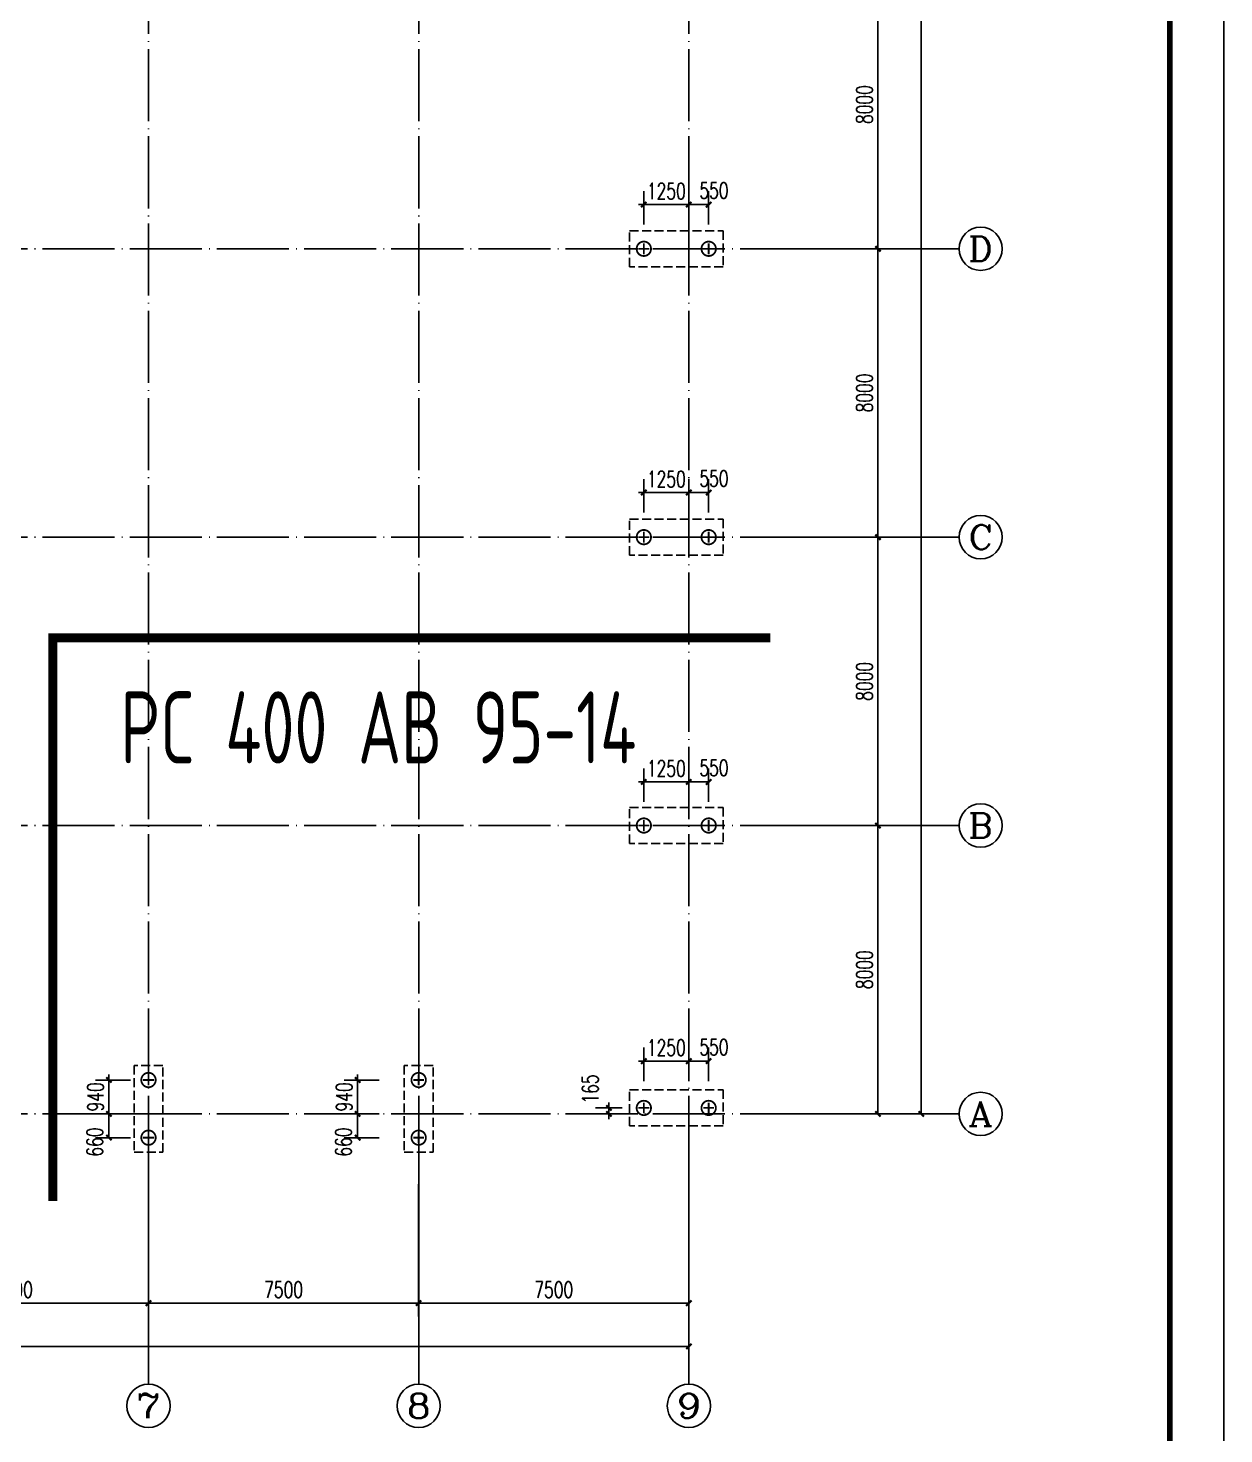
# Model space of a CAD drawing. Extents: x 14475413 to 15955882, y -732572 to -282951.
# Drawn here: x 14614060 to 14647255, y -585614 to -546614 of the extents above; entities that cross this region are included whole.
import ezdxf
from ezdxf.enums import TextEntityAlignment as Align

# ---------------------------------------------------------------- set-up
doc = ezdxf.new("R2010")
doc.units = 0
doc.header["$LTSCALE"] = 1000
doc.header["$MEASUREMENT"] = 0
for name, pattern in [('DASH', [0.35, 0.25, -0.1]), ('DOTE', [2.42, 2, -0.2, 0.02, -0.2]), ('Z', [36, 30, -2.5, 1, -2.5])]:
    doc.linetypes.add(name, pattern=pattern)
for name, color, linetype in [('1507', 6, 'Continuous'), ('3T_WOOD', 21, 'Continuous'), ('AXIS', 3, 'Continuous'), ('AXIS_TEXT', 7, 'Continuous'), ('DOTE', 1, 'DOTE'), ('GRID', 253, 'Z'), ('PUB_DIM', 3, 'Continuous'), ('TK', 4, 'Continuous'), ('轴线__尺寸数字', 253, 'Continuous')]:
    doc.layers.add(name, color=color, linetype=linetype)
doc.styles.add('_TCH_AXIS', font='COMPLEX', dxfattribs={"bigfont": 'GBCBIG'})
doc.styles.add('_TCH_DIM_T3', font='SIMPLEX', dxfattribs={"width": 0.705882, "bigfont": 'GBCBIG'})
doc.styles.add('COMPLEX', font='COMPLEX')
doc.styles.add('TSSD_REIN', font='tssdeng.shx', dxfattribs={"width": 0.7, "bigfont": 'tssdchn.shx'})
doc.dimstyles.new('_TCH_ARCH&&150', dxfattribs={"dimtxt": 446.25, "dimasz": 150, "dimexe": 375, "dimexo": 450, "dimgap": 150, "dimtad": 1, "dimdec": 0, "dimzin": 0, "dimdsep": 46, "dimtxsty": '_TCH_DIM_T3', "dimblk": 'ARCHTICK', "dimcen": 0.09, "dimclrt": 7, "dimazin": 2, "dimtfac": 1, "dimtdec": 0, "dimtix": 1, "dimtmove": 2, "dimatfit": 3, "dimfxl": 0, "dimtolj": 1, "dimtzin": 0, "dimarcsym": 0})

# ---------------------------------------------------------------- blocks, each defined once
blk = doc.blocks.new('GeYuanFrame_40637263', base_point=(20.09, 4.53))
at = {"layer": 'TK'}
blk.add_lwpolyline([(20.09, 4.53), (20.09, 598.53), (1071.09, 598.53), (1071.09, 4.53)], close=True, dxfattribs=at)
at = {"layer": 'TK', "const_width": 1}
blk.add_lwpolyline([(45.09, 588.53), (1061.09, 588.53), (1061.09, 14.53), (45.09, 14.53)], close=True, dxfattribs=at)
blk = doc.blocks.new('_AXISO')
blk.add_circle((0, 0), 0.5)
at = {"layer": 'AXIS_TEXT', "style": 'COMPLEX', "width": 1.041667}
blk.add_attdef('A', text='', height=0.56, dxfattribs=at).set_placement((-0.25, -0.28), (0.25, -0.28), align=Align.FIT)
blk = doc.blocks.new('_ArchTick')
at = {"color": 0, "linetype": 'ByBlock', "const_width": 0.4}
blk.add_lwpolyline([(-0.5, -0.5), (0.5, 0.5)], dxfattribs=at)
blk = doc.blocks.new('*D1563')
at = {"layer": 'AXIS', "color": 0, "lineweight": -2}
for p, q in [((14634352, -480736), (14639227, -480736)), ((14638852, -576736), (14638852, -480736)), ((14634352, -576736), (14639227, -576736))]:
    blk.add_line(p, q, dxfattribs=at)
at = {"layer": 'Defpoints', "color": 0}
for p in [(14633902, -480736), (14638852, -480736), (14633902, -576736)]:
    blk.add_point(p, dxfattribs=at)
at = {"layer": 'AXIS', "color": 0, "lineweight": -2, "xscale": 150, "yscale": 150, "zscale": 150}
for p, rotation in [((14638852, -480736), 90), ((14638852, -576736), 270)]:
    blk.add_blockref('_ArchTick', p, dxfattribs=dict(at, rotation=rotation))
at = {"layer": 'AXIS', "color": 7, "insert": (14638479, -528736), "char_height": 446.2, "attachment_point": 5, "rotation": 90, "style": '_TCH_DIM_T3'}
blk.add_mtext('\\A1;96000', dxfattribs=at)
blk = doc.blocks.new('*D1564')
at = {"layer": 'AXIS', "color": 0, "lineweight": -2}
for p, q in [((14634352, -568736), (14638027, -568736)), ((14637652, -576736), (14637652, -568736)), ((14634352, -576736), (14638027, -576736))]:
    blk.add_line(p, q, dxfattribs=at)
at = {"layer": 'Defpoints', "color": 0}
for p in [(14633902, -568736), (14637652, -568736), (14633902, -576736)]:
    blk.add_point(p, dxfattribs=at)
at = {"layer": 'AXIS', "color": 0, "lineweight": -2, "xscale": 150, "yscale": 150, "zscale": 150}
for p, rotation in [((14637652, -568736), 90), ((14637652, -576736), 270)]:
    blk.add_blockref('_ArchTick', p, dxfattribs=dict(at, rotation=rotation))
at = {"layer": 'AXIS', "color": 7, "insert": (14637279, -572736), "char_height": 446.2, "attachment_point": 5, "rotation": 90, "style": '_TCH_DIM_T3'}
blk.add_mtext('\\A1;8000', dxfattribs=at)
blk = doc.blocks.new('*D1565')
at = {"layer": 'AXIS', "color": 0, "lineweight": -2}
for p, q in [((14634352, -560736), (14638027, -560736)), ((14637652, -568736), (14637652, -560736)), ((14634352, -568736), (14638027, -568736))]:
    blk.add_line(p, q, dxfattribs=at)
at = {"layer": 'Defpoints', "color": 0}
for p in [(14633902, -560736), (14637652, -560736), (14633902, -568736)]:
    blk.add_point(p, dxfattribs=at)
at = {"layer": 'AXIS', "color": 0, "lineweight": -2, "xscale": 150, "yscale": 150, "zscale": 150}
for p, rotation in [((14637652, -560736), 90), ((14637652, -568736), 270)]:
    blk.add_blockref('_ArchTick', p, dxfattribs=dict(at, rotation=rotation))
at = {"layer": 'AXIS', "color": 7, "insert": (14637279, -564736), "char_height": 446.2, "attachment_point": 5, "rotation": 90, "style": '_TCH_DIM_T3'}
blk.add_mtext('\\A1;8000', dxfattribs=at)
blk = doc.blocks.new('*D1566')
at = {"layer": 'AXIS', "color": 0, "lineweight": -2}
for p, q in [((14634352, -552736), (14638027, -552736)), ((14637652, -560736), (14637652, -552736)), ((14634352, -560736), (14638027, -560736))]:
    blk.add_line(p, q, dxfattribs=at)
at = {"layer": 'Defpoints', "color": 0}
for p in [(14633902, -552736), (14637652, -552736), (14633902, -560736)]:
    blk.add_point(p, dxfattribs=at)
at = {"layer": 'AXIS', "color": 0, "lineweight": -2, "xscale": 150, "yscale": 150, "zscale": 150}
for p, rotation in [((14637652, -552736), 90), ((14637652, -560736), 270)]:
    blk.add_blockref('_ArchTick', p, dxfattribs=dict(at, rotation=rotation))
at = {"layer": 'AXIS', "color": 7, "insert": (14637279, -556736), "char_height": 446.2, "attachment_point": 5, "rotation": 90, "style": '_TCH_DIM_T3'}
blk.add_mtext('\\A1;8000', dxfattribs=at)
blk = doc.blocks.new('*D1567')
at = {"layer": 'AXIS', "color": 0, "lineweight": -2}
for p, q in [((14634352, -544736), (14638027, -544736)), ((14637652, -552736), (14637652, -544736)), ((14634352, -552736), (14638027, -552736))]:
    blk.add_line(p, q, dxfattribs=at)
at = {"layer": 'Defpoints', "color": 0}
for p in [(14633902, -544736), (14637652, -544736), (14633902, -552736)]:
    blk.add_point(p, dxfattribs=at)
at = {"layer": 'AXIS', "color": 0, "lineweight": -2, "xscale": 150, "yscale": 150, "zscale": 150}
for p, rotation in [((14637652, -544736), 90), ((14637652, -552736), 270)]:
    blk.add_blockref('_ArchTick', p, dxfattribs=dict(at, rotation=rotation))
at = {"layer": 'AXIS', "color": 7, "insert": (14637279, -548736), "char_height": 446.2, "attachment_point": 5, "rotation": 90, "style": '_TCH_DIM_T3'}
blk.add_mtext('\\A1;8000', dxfattribs=at)
blk = doc.blocks.new('*D1576')
at = {"layer": 'AXIS', "color": 0, "lineweight": -2}
for p, q in [((14572402, -578686), (14572402, -583561)), ((14632402, -578686), (14632402, -583561)), ((14572402, -583186), (14632402, -583186))]:
    blk.add_line(p, q, dxfattribs=at)
at = {"layer": 'Defpoints', "color": 0}
for p in [(14572402, -578236), (14632402, -578236), (14632402, -583186)]:
    blk.add_point(p, dxfattribs=at)
at = {"layer": 'AXIS', "color": 0, "lineweight": -2, "xscale": 150, "yscale": 150, "zscale": 150, "rotation": 180}
blk.add_blockref('_ArchTick', (14572402, -583186), dxfattribs=at)
at = {"layer": 'AXIS', "color": 0, "lineweight": -2, "xscale": 150, "yscale": 150, "zscale": 150}
blk.add_blockref('_ArchTick', (14632402, -583186), dxfattribs=at)
at = {"layer": 'AXIS', "color": 7, "insert": (14602402, -582813), "char_height": 446.2, "attachment_point": 5, "style": '_TCH_DIM_T3'}
blk.add_mtext('\\A1;60000', dxfattribs=at)
blk = doc.blocks.new('*D1582')
at = {"layer": 'AXIS', "color": 0, "lineweight": -2}
for p, q in [((14609902, -578686), (14609902, -582361)), ((14617402, -578686), (14617402, -582361)), ((14609902, -581986), (14617402, -581986))]:
    blk.add_line(p, q, dxfattribs=at)
at = {"layer": 'Defpoints', "color": 0}
for p in [(14609902, -578236), (14617402, -578236), (14617402, -581986)]:
    blk.add_point(p, dxfattribs=at)
at = {"layer": 'AXIS', "color": 0, "lineweight": -2, "xscale": 150, "yscale": 150, "zscale": 150, "rotation": 180}
blk.add_blockref('_ArchTick', (14609902, -581986), dxfattribs=at)
at = {"layer": 'AXIS', "color": 0, "lineweight": -2, "xscale": 150, "yscale": 150, "zscale": 150}
blk.add_blockref('_ArchTick', (14617402, -581986), dxfattribs=at)
at = {"layer": 'AXIS', "color": 7, "insert": (14613652, -581613), "char_height": 446.2, "attachment_point": 5, "style": '_TCH_DIM_T3'}
blk.add_mtext('\\A1;7500', dxfattribs=at)
blk = doc.blocks.new('*D1583')
at = {"layer": 'AXIS', "color": 0, "lineweight": -2}
for p, q in [((14617402, -578686), (14617402, -582361)), ((14624902, -578686), (14624902, -582361)), ((14617402, -581986), (14624902, -581986))]:
    blk.add_line(p, q, dxfattribs=at)
at = {"layer": 'Defpoints', "color": 0}
for p in [(14617402, -578236), (14624902, -578236), (14624902, -581986)]:
    blk.add_point(p, dxfattribs=at)
at = {"layer": 'AXIS', "color": 0, "lineweight": -2, "xscale": 150, "yscale": 150, "zscale": 150, "rotation": 180}
blk.add_blockref('_ArchTick', (14617402, -581986), dxfattribs=at)
at = {"layer": 'AXIS', "color": 0, "lineweight": -2, "xscale": 150, "yscale": 150, "zscale": 150}
blk.add_blockref('_ArchTick', (14624902, -581986), dxfattribs=at)
at = {"layer": 'AXIS', "color": 7, "insert": (14621152, -581613), "char_height": 446.2, "attachment_point": 5, "style": '_TCH_DIM_T3'}
blk.add_mtext('\\A1;7500', dxfattribs=at)
blk = doc.blocks.new('*D1584')
at = {"layer": 'AXIS', "color": 0, "lineweight": -2}
for p, q in [((14624902, -578686), (14624902, -582361)), ((14632402, -578686), (14632402, -582361)), ((14624902, -581986), (14632402, -581986))]:
    blk.add_line(p, q, dxfattribs=at)
at = {"layer": 'Defpoints', "color": 0}
for p in [(14624902, -578236), (14632402, -578236), (14632402, -581986)]:
    blk.add_point(p, dxfattribs=at)
at = {"layer": 'AXIS', "color": 0, "lineweight": -2, "xscale": 150, "yscale": 150, "zscale": 150, "rotation": 180}
blk.add_blockref('_ArchTick', (14624902, -581986), dxfattribs=at)
at = {"layer": 'AXIS', "color": 0, "lineweight": -2, "xscale": 150, "yscale": 150, "zscale": 150}
blk.add_blockref('_ArchTick', (14632402, -581986), dxfattribs=at)
at = {"layer": 'AXIS', "color": 7, "insert": (14628652, -581613), "char_height": 446.2, "attachment_point": 5, "style": '_TCH_DIM_T3'}
blk.add_mtext('\\A1;7500', dxfattribs=at)
blk = doc.blocks.new('*D1641')
at = {"layer": 'Defpoints', "color": 0}
for p in [(14632402, -551510), (14631152, -552516), (14632402, -552516)]:
    blk.add_point(p, dxfattribs=at)
at = {"layer": 'PUB_DIM', "color": 0, "lineweight": -2}
for p, q in [((14631152, -552066), (14631152, -551135)), ((14632402, -552066), (14632402, -551135)), ((14631152, -551510), (14631002, -551510)), ((14631152, -551510), (14632402, -551510)), ((14632402, -551510), (14632552, -551510))]:
    blk.add_line(p, q, dxfattribs=at)
at = {"layer": 'PUB_DIM', "color": 0, "lineweight": -2, "xscale": 150, "yscale": 150, "zscale": 150}
blk.add_blockref('_ArchTick', (14631152, -551510), dxfattribs=at)
at = {"layer": 'PUB_DIM', "color": 0, "lineweight": -2, "xscale": 150, "yscale": 150, "zscale": 150, "rotation": 180}
blk.add_blockref('_ArchTick', (14632402, -551510), dxfattribs=at)
at = {"layer": 'PUB_DIM', "color": 7, "insert": (14631777, -551137), "char_height": 446.2, "attachment_point": 5, "style": '_TCH_DIM_T3'}
blk.add_mtext('\\A1;1250', dxfattribs=at)
blk = doc.blocks.new('*D1642')
at = {"layer": 'Defpoints', "color": 0}
for p in [(14632952, -551510), (14632402, -552516), (14632952, -552516)]:
    blk.add_point(p, dxfattribs=at)
at = {"layer": 'PUB_DIM', "color": 0, "lineweight": -2}
for p, q in [((14632402, -552066), (14632402, -551135)), ((14632952, -552066), (14632952, -551135)), ((14632402, -551510), (14632952, -551510))]:
    blk.add_line(p, q, dxfattribs=at)
at = {"layer": 'PUB_DIM', "color": 0, "lineweight": -2, "xscale": 150, "yscale": 150, "zscale": 150, "rotation": 180}
blk.add_blockref('_ArchTick', (14632402, -551510), dxfattribs=at)
at = {"layer": 'PUB_DIM', "color": 0, "lineweight": -2, "xscale": 150, "yscale": 150, "zscale": 150}
blk.add_blockref('_ArchTick', (14632952, -551510), dxfattribs=at)
at = {"layer": 'PUB_DIM', "color": 7, "insert": (14633100, -551121), "char_height": 446.2, "attachment_point": 5, "style": '_TCH_DIM_T3'}
blk.add_mtext('\\A1;550', dxfattribs=at)
blk = doc.blocks.new('*D1643')
at = {"layer": 'Defpoints', "color": 0}
for p in [(14632402, -559498), (14631152, -560504), (14632402, -560504)]:
    blk.add_point(p, dxfattribs=at)
at = {"layer": 'PUB_DIM', "color": 0, "lineweight": -2}
for p, q in [((14631152, -560054), (14631152, -559123)), ((14632402, -560054), (14632402, -559123)), ((14631152, -559498), (14631002, -559498)), ((14631152, -559498), (14632402, -559498)), ((14632402, -559498), (14632552, -559498))]:
    blk.add_line(p, q, dxfattribs=at)
at = {"layer": 'PUB_DIM', "color": 0, "lineweight": -2, "xscale": 150, "yscale": 150, "zscale": 150}
blk.add_blockref('_ArchTick', (14631152, -559498), dxfattribs=at)
at = {"layer": 'PUB_DIM', "color": 0, "lineweight": -2, "xscale": 150, "yscale": 150, "zscale": 150, "rotation": 180}
blk.add_blockref('_ArchTick', (14632402, -559498), dxfattribs=at)
at = {"layer": 'PUB_DIM', "color": 7, "insert": (14631777, -559125), "char_height": 446.2, "attachment_point": 5, "style": '_TCH_DIM_T3'}
blk.add_mtext('\\A1;1250', dxfattribs=at)
blk = doc.blocks.new('*D1644')
at = {"layer": 'Defpoints', "color": 0}
for p in [(14632952, -559498), (14632402, -560504), (14632952, -560504)]:
    blk.add_point(p, dxfattribs=at)
at = {"layer": 'PUB_DIM', "color": 0, "lineweight": -2}
for p, q in [((14632402, -560054), (14632402, -559123)), ((14632952, -560054), (14632952, -559123)), ((14632402, -559498), (14632952, -559498))]:
    blk.add_line(p, q, dxfattribs=at)
at = {"layer": 'PUB_DIM', "color": 0, "lineweight": -2, "xscale": 150, "yscale": 150, "zscale": 150, "rotation": 180}
blk.add_blockref('_ArchTick', (14632402, -559498), dxfattribs=at)
at = {"layer": 'PUB_DIM', "color": 0, "lineweight": -2, "xscale": 150, "yscale": 150, "zscale": 150}
blk.add_blockref('_ArchTick', (14632952, -559498), dxfattribs=at)
at = {"layer": 'PUB_DIM', "color": 7, "insert": (14633100, -559109), "char_height": 446.2, "attachment_point": 5, "style": '_TCH_DIM_T3'}
blk.add_mtext('\\A1;550', dxfattribs=at)
blk = doc.blocks.new('*D1645')
at = {"layer": 'Defpoints', "color": 0}
for p in [(14632402, -567527), (14631152, -568533), (14632402, -568533)]:
    blk.add_point(p, dxfattribs=at)
at = {"layer": 'PUB_DIM', "color": 0, "lineweight": -2}
for p, q in [((14631152, -568083), (14631152, -567152)), ((14632402, -568083), (14632402, -567152)), ((14631152, -567527), (14631002, -567527)), ((14631152, -567527), (14632402, -567527)), ((14632402, -567527), (14632552, -567527))]:
    blk.add_line(p, q, dxfattribs=at)
at = {"layer": 'PUB_DIM', "color": 0, "lineweight": -2, "xscale": 150, "yscale": 150, "zscale": 150}
blk.add_blockref('_ArchTick', (14631152, -567527), dxfattribs=at)
at = {"layer": 'PUB_DIM', "color": 0, "lineweight": -2, "xscale": 150, "yscale": 150, "zscale": 150, "rotation": 180}
blk.add_blockref('_ArchTick', (14632402, -567527), dxfattribs=at)
at = {"layer": 'PUB_DIM', "color": 7, "insert": (14631777, -567154), "char_height": 446.2, "attachment_point": 5, "style": '_TCH_DIM_T3'}
blk.add_mtext('\\A1;1250', dxfattribs=at)
blk = doc.blocks.new('*D1646')
at = {"layer": 'Defpoints', "color": 0}
for p in [(14632952, -567527), (14632402, -568533), (14632952, -568533)]:
    blk.add_point(p, dxfattribs=at)
at = {"layer": 'PUB_DIM', "color": 0, "lineweight": -2}
for p, q in [((14632402, -568083), (14632402, -567152)), ((14632952, -568083), (14632952, -567152)), ((14632402, -567527), (14632952, -567527))]:
    blk.add_line(p, q, dxfattribs=at)
at = {"layer": 'PUB_DIM', "color": 0, "lineweight": -2, "xscale": 150, "yscale": 150, "zscale": 150, "rotation": 180}
blk.add_blockref('_ArchTick', (14632402, -567527), dxfattribs=at)
at = {"layer": 'PUB_DIM', "color": 0, "lineweight": -2, "xscale": 150, "yscale": 150, "zscale": 150}
blk.add_blockref('_ArchTick', (14632952, -567527), dxfattribs=at)
at = {"layer": 'PUB_DIM', "color": 7, "insert": (14633100, -567138), "char_height": 446.2, "attachment_point": 5, "style": '_TCH_DIM_T3'}
blk.add_mtext('\\A1;550', dxfattribs=at)
blk = doc.blocks.new('*D1647')
at = {"layer": 'Defpoints', "color": 0}
for p in [(14632402, -575272), (14631152, -576279), (14632402, -576279)]:
    blk.add_point(p, dxfattribs=at)
at = {"layer": 'PUB_DIM', "color": 0, "lineweight": -2}
for p, q in [((14631152, -575829), (14631152, -574897)), ((14632402, -575829), (14632402, -574897)), ((14631152, -575272), (14631002, -575272)), ((14631152, -575272), (14632402, -575272)), ((14632402, -575272), (14632552, -575272))]:
    blk.add_line(p, q, dxfattribs=at)
at = {"layer": 'PUB_DIM', "color": 0, "lineweight": -2, "xscale": 150, "yscale": 150, "zscale": 150}
blk.add_blockref('_ArchTick', (14631152, -575272), dxfattribs=at)
at = {"layer": 'PUB_DIM', "color": 0, "lineweight": -2, "xscale": 150, "yscale": 150, "zscale": 150, "rotation": 180}
blk.add_blockref('_ArchTick', (14632402, -575272), dxfattribs=at)
at = {"layer": 'PUB_DIM', "color": 7, "insert": (14631777, -574899), "char_height": 446.2, "attachment_point": 5, "style": '_TCH_DIM_T3'}
blk.add_mtext('\\A1;1250', dxfattribs=at)
blk = doc.blocks.new('*D1648')
at = {"layer": 'Defpoints', "color": 0}
for p in [(14632952, -575272), (14632402, -576279), (14632952, -576279)]:
    blk.add_point(p, dxfattribs=at)
at = {"layer": 'PUB_DIM', "color": 0, "lineweight": -2}
for p, q in [((14632402, -575829), (14632402, -574897)), ((14632952, -575829), (14632952, -574897)), ((14632402, -575272), (14632952, -575272))]:
    blk.add_line(p, q, dxfattribs=at)
at = {"layer": 'PUB_DIM', "color": 0, "lineweight": -2, "xscale": 150, "yscale": 150, "zscale": 150, "rotation": 180}
blk.add_blockref('_ArchTick', (14632402, -575272), dxfattribs=at)
at = {"layer": 'PUB_DIM', "color": 0, "lineweight": -2, "xscale": 150, "yscale": 150, "zscale": 150}
blk.add_blockref('_ArchTick', (14632952, -575272), dxfattribs=at)
at = {"layer": 'PUB_DIM', "color": 7, "insert": (14633100, -574884), "char_height": 446.2, "attachment_point": 5, "style": '_TCH_DIM_T3'}
blk.add_mtext('\\A1;550', dxfattribs=at)
blk = doc.blocks.new('*D1649')
at = {"layer": 'Defpoints', "color": 0}
for p in [(14630185, -576571), (14631002, -576571), (14631002, -576736)]:
    blk.add_point(p, dxfattribs=at)
at = {"layer": 'PUB_DIM', "color": 0, "lineweight": -2}
for p, q in [((14630185, -576571), (14630185, -576421)), ((14630552, -576571), (14629810, -576571)), ((14630552, -576736), (14629810, -576736)), ((14630185, -576736), (14630185, -576571)), ((14630185, -576736), (14630185, -576886))]:
    blk.add_line(p, q, dxfattribs=at)
at = {"layer": 'PUB_DIM', "color": 0, "lineweight": -2, "xscale": 150, "yscale": 150, "zscale": 150}
for p, rotation in [((14630185, -576571), 270), ((14630185, -576736), 90)]:
    blk.add_blockref('_ArchTick', p, dxfattribs=dict(at, rotation=rotation))
at = {"layer": 'PUB_DIM', "color": 7, "insert": (14629667, -576046), "char_height": 446.2, "attachment_point": 5, "rotation": 90, "style": '_TCH_DIM_T3'}
blk.add_mtext('\\A1;165', dxfattribs=at)
blk = doc.blocks.new('*D1698')
at = {"layer": 'Defpoints', "color": 0}
for p in [(14616303, -576736), (14617354, -576736), (14617354, -577396)]:
    blk.add_point(p, dxfattribs=at)
at = {"layer": 'PUB_DIM', "color": 0, "lineweight": -2}
for p, q in [((14616904, -576736), (14615928, -576736)), ((14616303, -577396), (14616303, -576736)), ((14616904, -577396), (14615928, -577396))]:
    blk.add_line(p, q, dxfattribs=at)
at = {"layer": 'PUB_DIM', "color": 0, "lineweight": -2, "xscale": 150, "yscale": 150, "zscale": 150}
for p, rotation in [((14616303, -576736), 90), ((14616303, -577396), 270)]:
    blk.add_blockref('_ArchTick', p, dxfattribs=dict(at, rotation=rotation))
at = {"layer": 'PUB_DIM', "color": 7, "insert": (14615911, -577519), "char_height": 446.2, "attachment_point": 5, "rotation": 90, "style": '_TCH_DIM_T3'}
blk.add_mtext('\\A1;660', dxfattribs=at)
blk = doc.blocks.new('*D1699')
at = {"layer": 'Defpoints', "color": 0}
for p in [(14616303, -575796), (14617354, -575796), (14617354, -576736)]:
    blk.add_point(p, dxfattribs=at)
at = {"layer": 'PUB_DIM', "color": 0, "lineweight": -2}
for p, q in [((14616904, -575796), (14615928, -575796)), ((14616303, -575796), (14616303, -575646)), ((14616303, -576736), (14616303, -575796)), ((14616904, -576736), (14615928, -576736)), ((14616303, -576736), (14616303, -576886))]:
    blk.add_line(p, q, dxfattribs=at)
at = {"layer": 'PUB_DIM', "color": 0, "lineweight": -2, "xscale": 150, "yscale": 150, "zscale": 150}
for p, rotation in [((14616303, -575796), 270), ((14616303, -576736), 90)]:
    blk.add_blockref('_ArchTick', p, dxfattribs=dict(at, rotation=rotation))
at = {"layer": 'PUB_DIM', "color": 7, "insert": (14615930, -576266), "char_height": 446.2, "attachment_point": 5, "rotation": 90, "style": '_TCH_DIM_T3'}
blk.add_mtext('\\A1;940', dxfattribs=at)
blk = doc.blocks.new('*D1700')
at = {"layer": 'Defpoints', "color": 0}
for p in [(14623208, -576736), (14624259, -576736), (14624259, -577396)]:
    blk.add_point(p, dxfattribs=at)
at = {"layer": 'PUB_DIM', "color": 0, "lineweight": -2}
for p, q in [((14623809, -576736), (14622833, -576736)), ((14623208, -577396), (14623208, -576736)), ((14623809, -577396), (14622833, -577396))]:
    blk.add_line(p, q, dxfattribs=at)
at = {"layer": 'PUB_DIM', "color": 0, "lineweight": -2, "xscale": 150, "yscale": 150, "zscale": 150}
for p, rotation in [((14623208, -576736), 90), ((14623208, -577396), 270)]:
    blk.add_blockref('_ArchTick', p, dxfattribs=dict(at, rotation=rotation))
at = {"layer": 'PUB_DIM', "color": 7, "insert": (14622815, -577519), "char_height": 446.2, "attachment_point": 5, "rotation": 90, "style": '_TCH_DIM_T3'}
blk.add_mtext('\\A1;660', dxfattribs=at)
blk = doc.blocks.new('*D1701')
at = {"layer": 'Defpoints', "color": 0}
for p in [(14623208, -575796), (14624259, -575796), (14624259, -576736)]:
    blk.add_point(p, dxfattribs=at)
at = {"layer": 'PUB_DIM', "color": 0, "lineweight": -2}
for p, q in [((14623809, -575796), (14622833, -575796)), ((14623208, -575796), (14623208, -575646)), ((14623208, -576736), (14623208, -575796)), ((14623809, -576736), (14622833, -576736)), ((14623208, -576736), (14623208, -576886))]:
    blk.add_line(p, q, dxfattribs=at)
at = {"layer": 'PUB_DIM', "color": 0, "lineweight": -2, "xscale": 150, "yscale": 150, "zscale": 150}
for p, rotation in [((14623208, -575796), 270), ((14623208, -576736), 90)]:
    blk.add_blockref('_ArchTick', p, dxfattribs=dict(at, rotation=rotation))
at = {"layer": 'PUB_DIM', "color": 7, "insert": (14622835, -576266), "char_height": 446.2, "attachment_point": 5, "rotation": 90, "style": '_TCH_DIM_T3'}
blk.add_mtext('\\A1;940', dxfattribs=at)

msp = doc.modelspace()

# ---------------------------------------------------------------- linework, layer by layer
at = {"layer": '1507', "color": 6, "linetype": 'DASH', "const_width": 50}
for points in [[(14631352.4, -552735.7, 1), (14630952.4, -552735.7, 1)], [(14633152.4, -552735.7, 1), (14632752.4, -552735.7, 1)], [(14631352.4, -560735.7, 1), (14630952.4, -560735.7, 1)], [(14633152.4, -560735.7, 1), (14632752.4, -560735.7, 1)], [(14631352.4, -568735.7, 1), (14630952.4, -568735.7, 1)], [(14633152.4, -568735.7, 1), (14632752.4, -568735.7, 1)], [(14617602.4, -575795.7, 1), (14617202.4, -575795.7, 1)], [(14625102.4, -575795.7, 1), (14624702.4, -575795.7, 1)], [(14631352.4, -576570.7, 1), (14630952.4, -576570.7, 1)], [(14633152.4, -576570.7, 1), (14632752.4, -576570.7, 1)], [(14617602.4, -577395.7, 1), (14617202.4, -577395.7, 1)], [(14625102.4, -577395.7, 1), (14624702.4, -577395.7, 1)]]:
    msp.add_lwpolyline(points, format="xyb", close=True, dxfattribs=at)
for points in [[(14631152.4, -552585.7), (14631152.4, -552885.7)], [(14632952.4, -552585.7), (14632952.4, -552885.7)], [(14631302.4, -552735.7), (14631002.4, -552735.7)], [(14633102.4, -552735.7), (14632802.4, -552735.7)], [(14631302.4, -560735.7), (14631002.4, -560735.7)], [(14631152.4, -560585.7), (14631152.4, -560885.7)], [(14633102.4, -560735.7), (14632802.4, -560735.7)], [(14632952.4, -560585.7), (14632952.4, -560885.7)], [(14631152.4, -568585.7), (14631152.4, -568885.7)], [(14632952.4, -568585.7), (14632952.4, -568885.7)], [(14631302.4, -568735.7), (14631002.4, -568735.7)], [(14633102.4, -568735.7), (14632802.4, -568735.7)], [(14617402.4, -575645.7), (14617402.4, -575945.7)], [(14624902.4, -575645.7), (14624902.4, -575945.7)], [(14617552.4, -575795.7), (14617252.4, -575795.7)], [(14625052.4, -575795.7), (14624752.4, -575795.7)], [(14631152.4, -576420.7), (14631152.4, -576720.7)], [(14632952.4, -576420.7), (14632952.4, -576720.7)], [(14631302.4, -576570.7), (14631002.4, -576570.7)], [(14633102.4, -576570.7), (14632802.4, -576570.7)], [(14617552.4, -577395.7), (14617252.4, -577395.7)], [(14617402.4, -577245.7), (14617402.4, -577545.7)], [(14625052.4, -577395.7), (14624752.4, -577395.7)], [(14624902.4, -577245.7), (14624902.4, -577545.7)]]:
    msp.add_lwpolyline(points, dxfattribs=at)
at = {"layer": '3T_WOOD', "linetype": 'DASH', "ltscale": 4, "const_width": 250}
msp.add_lwpolyline([(14614743, -579153.1), (14614743, -563530.6), (14634666.9, -563530.6)], dxfattribs=at)
at = {"layer": 'AXIS'}
for p, q in [((14633902.4, -552735.7), (14639902.4, -552735.7)), ((14633902.4, -560735.7), (14639902.4, -560735.7)), ((14633902.4, -568735.7), (14639902.4, -568735.7)), ((14633902.4, -576735.7), (14639902.4, -576735.7)), ((14617402.4, -578235.7), (14617402.4, -584235.7)), ((14624902.4, -578235.7), (14624902.4, -584235.7)), ((14632402.4, -578235.7), (14632402.4, -584235.7))]:
    msp.add_line(p, q, dxfattribs=at)
at = {"layer": 'DOTE'}
for p, q in [((14617402.4, -578235.7), (14617402.4, -479235.7)), ((14624902.4, -578235.7), (14624902.4, -479235.7)), ((14632402.4, -578235.7), (14632402.4, -479235.7)), ((14570902.4, -552735.7), (14633902.4, -552735.7)), ((14570902.4, -560735.7), (14633902.4, -560735.7)), ((14570902.4, -568735.7), (14633902.4, -568735.7)), ((14570902.4, -576735.7), (14633902.4, -576735.7))]:
    msp.add_line(p, q, dxfattribs=at)
at = {"layer": 'GRID', "linetype": 'DASH'}
for p, q in [((14617802.4, -575395.7), (14617002.4, -575395.7)), ((14617002.4, -575395.7), (14617002.4, -577795.7)), ((14617802.4, -577795.7), (14617802.4, -575395.7)), ((14625302.4, -575395.7), (14624502.4, -575395.7)), ((14624502.4, -575395.7), (14624502.4, -577795.7)), ((14625302.4, -577795.7), (14625302.4, -575395.7)), ((14617002.4, -577795.7), (14617802.4, -577795.7)), ((14624502.4, -577795.7), (14625302.4, -577795.7))]:
    msp.add_line(p, q, dxfattribs=at)
for points in [[(14633352.4, -553235.7), (14630752.4, -553235.7), (14630752.4, -552235.7), (14633352.4, -552235.7), (14633352.4, -553235.7)], [(14633352.4, -561235.7), (14630752.4, -561235.7), (14630752.4, -560235.7), (14633352.4, -560235.7), (14633352.4, -561235.7)], [(14633352.4, -569235.7), (14630752.4, -569235.7), (14630752.4, -568235.7), (14633352.4, -568235.7), (14633352.4, -569235.7)], [(14633352.4, -577070.7), (14630752.4, -577070.7), (14630752.4, -576070.7), (14633352.4, -576070.7), (14633352.4, -577070.7)]]:
    msp.add_lwpolyline(points, dxfattribs=at)

# ---------------------------------------------------------------- block references
at = {"xscale": 150, "yscale": 150, "zscale": 150, "rotation": 270}
msp.add_blockref('GeYuanFrame_40637263', (14558154.7, -466600), dxfattribs=at)
at = {"layer": 'AXIS'}
ref = msp.add_blockref('_AXISO', (14640502.4, -552735.7), dxfattribs=dict(at, xscale=1200, yscale=1200, zscale=1200))
ref.add_attrib('A', 'D', dxfattribs={"layer": 'AXIS_TEXT', "ltscale": 0.5, "height": 678.8, "style": '_TCH_AXIS', "width": 1.235294}).set_placement((14640163, -553075.1), (14640841.8, -553075.1), align=Align.FIT)
ref = msp.add_blockref('_AXISO', (14640502.4, -560735.7), dxfattribs=dict(at, xscale=1200, yscale=1200, zscale=1200))
ref.add_attrib('A', 'C', dxfattribs={"layer": 'AXIS_TEXT', "ltscale": 0.5, "height": 678.8, "style": '_TCH_AXIS', "width": 1.4}).set_placement((14640163, -561075.1), (14640841.8, -561075.1), align=Align.FIT)
ref = msp.add_blockref('_AXISO', (14640502.4, -568735.7), dxfattribs=dict(at, xscale=1200, yscale=1200, zscale=1200))
ref.add_attrib('A', 'B', dxfattribs={"layer": 'AXIS_TEXT', "ltscale": 0.5, "height": 678.8, "style": '_TCH_AXIS', "width": 1.235294}).set_placement((14640163, -569075.1), (14640841.8, -569075.1), align=Align.FIT)
ref = msp.add_blockref('_AXISO', (14640502.4, -576735.7), dxfattribs=dict(at, xscale=1200, yscale=1200, zscale=1200))
ref.add_attrib('A', 'A', dxfattribs={"layer": 'AXIS_TEXT', "ltscale": 0.5, "height": 678.8, "style": '_TCH_AXIS', "width": 1.166667}).set_placement((14640163, -577075.1), (14640841.8, -577075.1), align=Align.FIT)
ref = msp.add_blockref('_AXISO', (14617402.4, -584835.7), dxfattribs=dict(at, xscale=1200, yscale=1200, zscale=1200))
ref.add_attrib('A', '7', dxfattribs={"layer": 'AXIS_TEXT', "ltscale": 0.5, "height": 678.8, "style": '_TCH_AXIS', "width": 1.5}).set_placement((14617063, -585175.1), (14617741.8, -585175.1), align=Align.FIT)
ref = msp.add_blockref('_AXISO', (14624902.4, -584835.7), dxfattribs=dict(at, xscale=1200, yscale=1200, zscale=1200))
ref.add_attrib('A', '8', dxfattribs={"layer": 'AXIS_TEXT', "ltscale": 0.5, "height": 678.8, "style": '_TCH_AXIS', "width": 1.5}).set_placement((14624563, -585175.1), (14625241.8, -585175.1), align=Align.FIT)
ref = msp.add_blockref('_AXISO', (14632402.4, -584835.7), dxfattribs=dict(at, xscale=1200, yscale=1200, zscale=1200))
ref.add_attrib('A', '9', dxfattribs={"layer": 'AXIS_TEXT', "ltscale": 0.5, "height": 678.8, "style": '_TCH_AXIS', "width": 1.5}).set_placement((14632063, -585175.1), (14632741.8, -585175.1), align=Align.FIT)

# ---------------------------------------------------------------- texts
at = {"layer": '轴线__尺寸数字', "color": 2, "style": 'TSSD_REIN', "width": 0.7}
msp.add_text('PC 400 AB 95-14', height=2000, dxfattribs=at).set_placement((14616626, -567014.2))

# ---------------------------------------------------------------- dimensions: what is measured, and where the dimension line sits
at = {"layer": 'AXIS'}
for p1, p2, distance, text, picture, middle in [((14633902.4, -576735.7), (14633902.4, -480735.7), -4950, '96000', '*D1563', (14638479.3, -528735.7)), ((14633902.4, -552735.7), (14633902.4, -544735.7), -3750, '8000', '*D1567', (14637279.3, -548735.7)), ((14633902.4, -560735.7), (14633902.4, -552735.7), -3750, '8000', '*D1566', (14637279.3, -556735.7)), ((14633902.4, -568735.7), (14633902.4, -560735.7), -3750, '8000', '*D1565', (14637279.3, -564735.7)), ((14633902.4, -576735.7), (14633902.4, -568735.7), -3750, '8000', '*D1564', (14637279.3, -572735.7)), ((14572402.4, -578235.7), (14632402.4, -578235.7), -4950, '60000', '*D1576', (14602402.4, -582812.6)), ((14609902.4, -578235.7), (14617402.4, -578235.7), -3750, '7500', '*D1582', (14613652.4, -581612.6)), ((14617402.4, -578235.7), (14624902.4, -578235.7), -3750, '7500', '*D1583', (14621152.4, -581612.6)), ((14624902.4, -578235.7), (14632402.4, -578235.7), -3750, '7500', '*D1584', (14628652.4, -581612.6))]:
    dim = msp.add_aligned_dim(p1=p1, p2=p2, distance=distance, text=text, dimstyle='_TCH_ARCH&&150', dxfattribs=at)
    dim.commit()
    dim.dimension.update_dxf_attribs({"geometry": picture, "text_midpoint": middle})
at = {"layer": 'PUB_DIM'}
for p1, p2, distance, text, picture, middle in [((14631152.4, -552516.3), (14632402.4, -552516.3), 1006.2, '1250', '*D1641', (14631777.4, -551137)), ((14631152.4, -560504.2), (14632402.4, -560504.2), 1006.2, '1250', '*D1643', (14631777.4, -559124.9)), ((14631152.4, -568533.4), (14632402.4, -568533.4), 1006.2, '1250', '*D1645', (14631777.4, -567154.1)), ((14631152.4, -576278.5), (14632402.4, -576278.5), 1006.2, '1250', '*D1647', (14631777.4, -574899.2)), ((14617353.9, -576735.7), (14617353.9, -575795.7), 1050.8, '940', '*D1699', (14615930, -576265.7)), ((14624258.7, -576735.7), (14624258.7, -575795.7), 1050.8, '940', '*D1701', (14622834.8, -576265.7))]:
    dim = msp.add_aligned_dim(p1=p1, p2=p2, distance=distance, text=text, dimstyle='_TCH_ARCH&&150', dxfattribs=at)
    dim.commit()
    dim.dimension.update_dxf_attribs({"geometry": picture, "text_midpoint": middle})
for base, p1, p2, angle, text, picture, middle in [((14632952.4, -551510.2), (14632402.4, -552516.3), (14632952.4, -552516.3), 0, '550', '*D1642', (14633099.8, -551121.4)), ((14632952.4, -559498), (14632402.4, -560504.2), (14632952.4, -560504.2), 0, '550', '*D1644', (14633099.8, -559109.2)), ((14632952.4, -567527.2), (14632402.4, -568533.4), (14632952.4, -568533.4), 0, '550', '*D1646', (14633099.8, -567138.4)), ((14632952.4, -575272.4), (14632402.4, -576278.5), (14632952.4, -576278.5), 0, '550', '*D1648', (14633099.8, -574883.6)), ((14630184.6, -576570.7), (14631002.4, -576735.7), (14631002.4, -576570.7), 90, '165', '*D1649', (14629667.1, -576045.7)), ((14616303.1, -576735.7), (14617353.9, -577395.7), (14617353.9, -576735.7), 90, '660', '*D1698', (14615910.6, -577519)), ((14623207.9, -576735.7), (14624258.7, -577395.7), (14624258.7, -576735.7), 90, '660', '*D1700', (14622815.4, -577519))]:
    dim = msp.add_linear_dim(base=base, p1=p1, p2=p2, angle=angle, text=text, dimstyle='_TCH_ARCH&&150', dxfattribs=at)
    dim.commit()
    dim.dimension.update_dxf_attribs({"geometry": picture, "text_midpoint": middle, "dimtype": 161})

doc.saveas('drawing.dxf')
